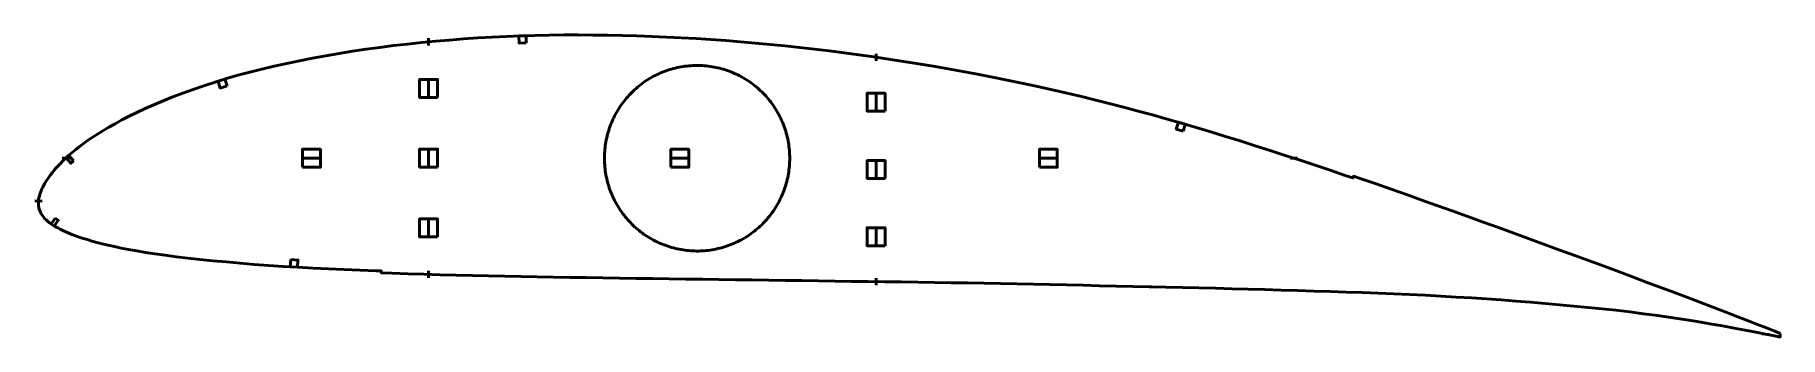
# Model space of a CAD drawing. Header units: metres. Extents: x -3 to 972, y -100 to 69.
import ezdxf

# ---------------------------------------------------------------- set-up
doc = ezdxf.new("R2010")
doc.units = ezdxf.units.M
doc.layers.add('Layer', color=1, linetype='Continuous', lineweight=50)

msp = doc.modelspace()

# ---------------------------------------------------------------- linework, layer by layer
at = {"layer": 'Layer'}
for p, q in [((216.51, 62.91), (216.51, 66.91)), ((366.51, 51.75), (366.51, 52.25)), ((466.51, 54.32), (466.51, 58.32)), ((216.51, 44.47), (216.51, 33.47)), ((466.51, 36.78), (466.51, 25.78)), ((15.83, 0), (11.83, 0)), ((156.56, 0), (145.56, 0)), ((216.51, 5.56), (216.51, -5.44)), ((314.77, 0), (314.27, 0)), ((362.4, 0), (351.4, 0)), ((418.26, 0), (418.76, 0)), ((466.51, -0.77), (466.51, -11.77)), ((568.25, 0), (557.25, 0)), ((697.98, 0), (701.98, 0)), ((0.58, -24.01), (-3.41, -23.71)), ((216.51, -33.36), (216.51, -44.36)), ((466.51, -38.32), (466.51, -49.32)), ((366.51, -51.75), (366.51, -52.25)), ((216.51, -62.8), (216.51, -66.8)), ((466.51, -66.85), (466.51, -70.85)), ((618.65, -71.57), (622.64, -71.88)), ((897.21, -69.25), (897.02, -69.71)), ((892.61, -85.92), (892.53, -86.41)), ((934.64, -83.39), (934.45, -83.85)), ((932.18, -91.81), (932.1, -92.3)), ((951.86, -95.37), (951.78, -95.87)), ((953.33, -90.53), (953.13, -90.99)), ((961.45, -97.95), (965.44, -98.26))]:
    msp.add_line(p, q, dxfattribs=at)
for points in [[(971.52, -97.68), (968.61, -96.5), (963.93, -94.69), (958.87, -92.68), (953.34, -90.53), (947.31, -88.23), (940.82, -85.76), (933.95, -83.12), (926.77, -80.38), (919.37, -77.56), (911.91, -74.75), (904.38, -71.96), (896.75, -69.08), (889.03, -66.15), (881.18, -63.23), (873.2, -60.28), (865.08, -57.31), (856.81, -54.28), (848.41, -51.2), (839.91, -48.09), (831.35, -44.97), (822.76, -41.84), (814.17, -38.71), (805.58, -35.59), (796.99, -32.49), (788.41, -29.41), (779.85, -26.34), (771.32, -23.3), (762.82, -20.29), (754.33, -17.31), (745.86, -14.36), (737.41, -11.45), (733.23, -10.02), (732.89, -11.01), (728.64, -9.56), (720.23, -6.71), (711.83, -3.9), (703.44, -1.13), (695.05, 1.61), (686.66, 4.32), (678.29, 6.99), (669.97, 9.63), (661.72, 12.2), (653.52, 14.71), (645.35, 17.16), (637.21, 19.54), (629.08, 21.86), (620.96, 24.13), (612.85, 26.33), (604.76, 28.48), (596.66, 30.57), (588.56, 32.59), (580.45, 34.56), (572.32, 36.47), (564.17, 38.33), (556.01, 40.14), (547.84, 41.89), (539.65, 43.59), (531.45, 45.23), (523.22, 46.81), (514.97, 48.35), (506.7, 49.83), (498.4, 51.27), (490.11, 52.66), (481.81, 54), (473.51, 55.28), (465.21, 56.51), (456.92, 57.68), (448.64, 58.8), (440.36, 59.86), (432.08, 60.86), (423.81, 61.8), (415.54, 62.68), (407.28, 63.5), (399.01, 64.27), (390.75, 64.97), (382.49, 65.61), (374.22, 66.19), (365.94, 66.72), (357.67, 67.18), (349.41, 67.59), (341.15, 67.94), (332.91, 68.23), (324.68, 68.45), (316.46, 68.62), (308.26, 68.72), (300.1, 68.77), (291.99, 68.75), (283.93, 68.67), (275.92, 68.51), (267.94, 68.26), (259.96, 67.94), (251.99, 67.55), (244.04, 67.09), (236.11, 66.56), (228.2, 65.95), (220.33, 65.28), (212.5, 64.53), (204.71, 63.7), (196.97, 62.81), (189.28, 61.84), (181.65, 60.79), (174.08, 59.67), (166.58, 58.47), (159.14, 57.18), (151.74, 55.81), (144.44, 54.39), (137.27, 52.92), (130.25, 51.37), (123.37, 49.75), (116.63, 48.05), (110.02, 46.26), (103.54, 44.4), (97.21, 42.47), (91.04, 40.47), (85.04, 38.41), (79.22, 36.3), (73.6, 34.16), (68.2, 31.99), (63.04, 29.83), (58.15, 27.67), (53.55, 25.54), (49.22, 23.42), (45.16, 21.33), (41.37, 19.28), (37.83, 17.28), (34.54, 15.33), (31.49, 13.44), (28.67, 11.6), (26.05, 9.82), (23.64, 8.1), (21.41, 6.41), (19.34, 4.77), (17.42, 3.18), (15.64, 1.64), (13.99, 0.15), (12.46, -1.3), (11.04, -2.71), (9.73, -4.08), (8.52, -5.41), (7.39, -6.71), (6.35, -7.98), (5.39, -9.21), (4.5, -10.42), (3.67, -11.61), (2.91, -12.77), (2.21, -13.87), (1.59, -14.95), (1.03, -16.05), (0.52, -17.12), (0.06, -18.14), (-0.33, -19.12), (-0.65, -20.11), (-0.92, -21.1), (-1.14, -22.06), (-1.31, -22.99), (-1.42, -23.92), (-1.48, -24.79), (-1.48, -25.66), (-1.41, -26.54), (-1.26, -27.43), (-1.03, -28.33), (-0.72, -29.22), (-0.34, -30.11), (0.13, -30.98), (0.67, -31.84), (1.31, -32.69), (2.03, -33.53), (2.83, -34.35), (3.71, -35.16), (4.66, -35.95), (5.69, -36.72), (6.81, -37.46), (8.01, -38.2), (9.31, -38.91), (10.71, -39.63), (12.2, -40.34), (13.79, -41.05), (15.49, -41.77), (17.3, -42.49), (19.23, -43.22), (21.29, -43.95), (23.51, -44.69), (25.9, -45.42), (28.48, -46.17), (31.26, -46.93), (34.26, -47.71), (37.51, -48.5), (41.02, -49.31), (44.83, -50.11), (48.97, -50.9), (53.48, -51.7), (58.38, -52.5), (63.68, -53.31), (69.38, -54.12), (75.47, -54.92), (81.94, -55.69), (88.8, -56.44), (96.02, -57.16), (103.52, -57.88), (111.23, -58.57), (119.09, -59.21), (127.09, -59.8), (135.24, -60.32), (143.56, -60.79), (152.04, -61.23), (160.64, -61.64), (169.35, -62.02), (178.18, -62.38), (187.08, -62.72), (190.07, -62.84), (190.03, -63.89), (196, -64.11), (204.95, -64.43), (213.91, -64.72), (222.88, -64.98), (231.91, -65.22), (240.97, -65.45), (250.05, -65.66), (259.12, -65.87), (268.18, -66.05), (277.26, -66.2), (286.38, -66.34), (295.54, -66.47), (304.73, -66.6), (313.93, -66.75), (323.15, -66.88), (332.38, -67.01), (341.64, -67.13), (350.91, -67.26), (360.18, -67.39), (369.45, -67.52), (378.72, -67.66), (387.98, -67.79), (397.25, -67.92), (406.51, -68.04), (415.78, -68.16), (425.05, -68.29), (434.32, -68.42), (443.59, -68.55), (452.86, -68.68), (462.13, -68.8), (471.39, -68.91), (480.65, -69.03), (489.89, -69.16), (499.13, -69.29), (508.36, -69.44), (517.6, -69.59), (526.82, -69.74), (536.03, -69.91), (545.23, -70.08), (554.43, -70.27), (563.66, -70.48), (572.9, -70.68), (582.15, -70.89), (591.4, -71.09), (600.65, -71.28), (609.9, -71.48), (619.14, -71.69), (628.38, -71.91), (637.62, -72.13), (646.85, -72.34), (656.06, -72.55), (665.25, -72.77), (674.42, -73.01), (683.59, -73.26), (692.77, -73.53), (701.94, -73.79), (711.07, -74.06), (720.13, -74.33), (729.13, -74.63), (738.08, -74.95), (747, -75.29), (755.83, -75.64), (764.57, -76.03), (773.26, -76.47), (781.93, -76.95), (790.56, -77.45), (799.12, -77.94), (807.52, -78.44), (815.75, -79.02), (823.95, -79.69), (832.15, -80.36), (840.27, -81.01), (848.27, -81.71), (856.24, -82.51), (864.18, -83.3), (872.05, -84.04), (879.79, -84.84), (887.5, -85.76), (895.26, -86.76), (902.97, -87.75), (910.49, -88.75), (917.84, -89.89), (925.15, -91.11), (932.32, -92.34), (939.26, -93.54), (945.86, -94.74), (952.1, -95.92), (957.95, -97.03), (963.39, -98.09), (968.39, -99.09), (971.49, -99.74)], [(418.26, 0), (418.25, 1.09), (418.21, 2.17), (418.16, 3.26), (418.08, 4.35), (417.97, 5.43), (417.85, 6.51), (417.7, 7.59), (417.53, 8.66), (417.34, 9.73), (417.12, 10.8), (416.88, 11.86), (416.62, 12.91), (416.34, 13.96), (416.04, 15.01), (415.71, 16.04), (415.36, 17.08), (414.99, 18.1), (414.6, 19.11), (414.19, 20.12), (413.76, 21.12), (413.3, 22.11), (412.83, 23.08), (412.33, 24.05), (411.82, 25.01), (411.28, 25.96), (410.73, 26.89), (410.15, 27.81), (409.56, 28.73), (408.94, 29.62), (408.31, 30.51), (407.66, 31.38), (406.99, 32.24), (406.31, 33.08), (405.6, 33.91), (404.88, 34.73), (404.14, 35.52), (403.39, 36.31), (402.62, 37.07), (401.83, 37.82), (401.03, 38.56), (400.21, 39.28), (399.38, 39.97), (398.53, 40.66), (397.67, 41.32), (396.8, 41.97), (395.91, 42.59), (395.01, 43.2), (394.09, 43.79), (393.17, 44.36), (392.23, 44.91), (391.28, 45.44), (390.32, 45.95), (389.35, 46.44), (388.37, 46.91), (387.38, 47.36), (386.38, 47.79), (385.37, 48.2), (384.35, 48.58), (383.33, 48.95), (382.3, 49.29), (381.26, 49.61), (380.21, 49.91), (379.16, 50.19), (378.1, 50.44), (377.04, 50.67), (375.97, 50.88), (374.9, 51.07), (373.83, 51.24), (372.75, 51.38), (371.67, 51.5), (370.59, 51.59), (369.5, 51.67), (368.42, 51.72), (367.33, 51.75), (366.24, 51.75), (365.15, 51.74), (364.07, 51.7), (362.98, 51.63), (361.9, 51.55), (360.82, 51.44), (359.74, 51.31), (358.66, 51.16), (357.59, 50.98), (356.52, 50.78), (355.45, 50.56), (354.39, 50.32), (353.34, 50.05), (352.29, 49.76), (351.25, 49.45), (350.21, 49.12), (349.18, 48.77), (348.16, 48.39), (347.15, 48), (346.15, 47.58), (345.15, 47.14), (344.17, 46.68), (343.19, 46.2), (342.23, 45.7), (341.27, 45.18), (340.33, 44.64), (339.4, 44.08), (338.48, 43.5), (337.57, 42.9), (336.67, 42.28), (335.79, 41.65), (334.92, 40.99), (334.07, 40.32), (333.23, 39.63), (332.4, 38.92), (331.59, 38.19), (330.8, 37.45), (330.02, 36.69), (329.26, 35.92), (328.51, 35.13), (327.78, 34.32), (327.07, 33.5), (326.37, 32.66), (325.7, 31.81), (325.04, 30.95), (324.4, 30.07), (323.77, 29.18), (323.17, 28.27), (322.59, 27.35), (322.02, 26.42), (321.48, 25.48), (320.95, 24.53), (320.44, 23.57), (319.96, 22.6), (319.5, 21.61), (319.05, 20.62), (318.63, 19.62), (318.23, 18.61), (317.85, 17.59), (317.49, 16.56), (317.15, 15.53), (316.84, 14.49), (316.54, 13.44), (316.27, 12.39), (316.02, 11.33), (315.8, 10.26), (315.59, 9.2), (315.41, 8.12), (315.25, 7.05), (315.11, 5.97), (315, 4.89), (314.91, 3.8), (314.84, 2.72), (314.79, 1.63), (314.77, 0.54), (314.77, -0.54), (314.79, -1.63), (314.84, -2.72), (314.91, -3.8), (315, -4.89), (315.11, -5.97), (315.25, -7.05), (315.41, -8.12), (315.59, -9.2), (315.8, -10.26), (316.02, -11.33), (316.27, -12.39), (316.54, -13.44), (316.84, -14.49), (317.15, -15.53), (317.49, -16.56), (317.85, -17.59), (318.23, -18.61), (318.63, -19.62), (319.05, -20.62), (319.5, -21.61), (319.96, -22.6), (320.44, -23.57), (320.95, -24.53), (321.48, -25.48), (322.02, -26.42), (322.59, -27.35), (323.17, -28.27), (323.77, -29.18), (324.4, -30.07), (325.04, -30.95), (325.7, -31.81), (326.37, -32.66), (327.07, -33.5), (327.78, -34.32), (328.51, -35.13), (329.26, -35.92), (330.02, -36.69), (330.8, -37.45), (331.59, -38.19), (332.4, -38.92), (333.23, -39.63), (334.07, -40.32), (334.92, -40.99), (335.79, -41.65), (336.67, -42.28), (337.57, -42.9), (338.48, -43.5), (339.4, -44.08), (340.33, -44.64), (341.27, -45.18), (342.23, -45.7), (343.19, -46.2), (344.17, -46.68), (345.15, -47.14), (346.15, -47.58), (347.15, -48), (348.16, -48.39), (349.18, -48.77), (350.21, -49.12), (351.25, -49.45), (352.29, -49.76), (353.34, -50.05), (354.39, -50.32), (355.45, -50.56), (356.52, -50.78), (357.59, -50.98), (358.66, -51.16), (359.74, -51.31), (360.82, -51.44), (361.9, -51.55), (362.98, -51.63), (364.07, -51.7), (365.15, -51.74), (366.24, -51.75), (367.33, -51.75), (368.42, -51.72), (369.5, -51.67), (370.59, -51.59), (371.67, -51.5), (372.75, -51.38), (373.83, -51.24), (374.9, -51.07), (375.97, -50.88), (377.04, -50.67), (378.1, -50.44), (379.16, -50.19), (380.21, -49.91), (381.26, -49.61), (382.3, -49.29), (383.33, -48.95), (384.35, -48.58), (385.37, -48.2), (386.38, -47.79), (387.38, -47.36), (388.37, -46.91), (389.35, -46.44), (390.32, -45.95), (391.28, -45.44), (392.23, -44.91), (393.17, -44.36), (394.09, -43.79), (395.01, -43.2), (395.91, -42.59), (396.8, -41.97), (397.67, -41.32), (398.53, -40.66), (399.38, -39.97), (400.21, -39.28), (401.03, -38.56), (401.83, -37.82), (402.62, -37.07), (403.39, -36.31), (404.14, -35.52), (404.88, -34.73), (405.6, -33.91), (406.31, -33.08), (406.99, -32.24), (407.66, -31.38), (408.31, -30.51), (408.94, -29.62), (409.56, -28.73), (410.15, -27.81), (410.73, -26.89), (411.28, -25.96), (411.82, -25.01), (412.33, -24.05), (412.83, -23.08), (413.3, -22.11), (413.76, -21.12), (414.19, -20.12), (414.6, -19.11), (414.99, -18.1), (415.36, -17.08), (415.71, -16.04), (416.04, -15.01), (416.34, -13.96), (416.62, -12.91), (416.88, -11.86), (417.12, -10.8), (417.34, -9.73), (417.53, -8.66), (417.7, -7.59), (417.85, -6.51), (417.97, -5.43), (418.08, -4.35), (418.16, -3.26), (418.21, -2.17), (418.25, -1.09), (418.26, 0)]]:
    msp.add_lwpolyline(points, close=True, dxfattribs=at)
for points in [[(271.12, 64.36), (267.12, 64.24), (267, 68.23), (271, 68.36), (271.12, 64.36)], [(103.93, 40.33), (100.1, 39.17), (98.93, 42.99), (102.76, 44.16), (103.93, 40.33)], [(221.51, 33.97), (211.51, 33.97), (211.51, 43.97), (221.51, 43.97), (221.51, 33.97)], [(471.51, 26.28), (461.51, 26.28), (461.51, 36.28), (471.51, 36.28), (471.51, 26.28)], [(638.07, 15.12), (634.23, 16.24), (635.36, 20.08), (639.19, 18.96), (638.07, 15.12)], [(18.21, -1.43), (16.72, -2.77), (14.04, 0.19), (15.52, 1.54), (18.21, -1.43)], [(146.06, -5), (146.06, 5), (156.06, 5), (156.06, -5), (146.06, -5)], [(221.51, -4.94), (211.51, -4.94), (211.51, 5.06), (221.51, 5.06), (221.51, -4.94)], [(351.9, -5), (351.9, 5), (361.9, 5), (361.9, -5), (351.9, -5)], [(557.75, -5), (557.75, 5), (567.75, 5), (567.75, -5), (557.75, -5)], [(471.51, -11.27), (461.51, -11.27), (461.51, -1.27), (471.51, -1.27), (471.51, -11.27)], [(7.98, -33.43), (9.64, -34.55), (7.42, -37.87), (5.75, -36.76), (7.98, -33.43)], [(221.51, -43.86), (211.51, -43.86), (211.51, -33.86), (221.51, -33.86), (221.51, -43.86)], [(471.51, -48.82), (461.51, -48.82), (461.51, -38.82), (471.51, -38.82), (471.51, -48.82)], [(139.49, -56.55), (143.48, -56.78), (143.25, -60.77), (139.26, -60.55), (139.49, -56.55)]]:
    msp.add_lwpolyline(points, dxfattribs=at)

doc.saveas('drawing.dxf')
